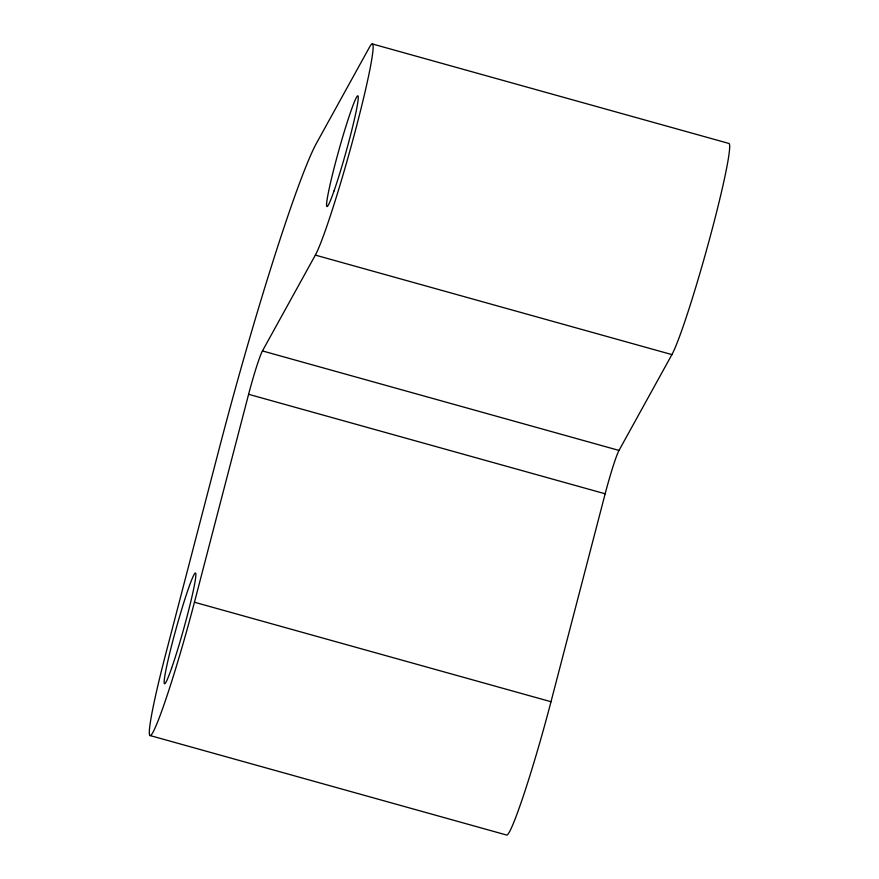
<?xml version="1.0" encoding="UTF-8"?>
<svg xmlns="http://www.w3.org/2000/svg" width="879" height="879" viewBox="0 0 879 879"><rect width="100%" height="100%" fill="white"/><g stroke="black" fill="none" stroke-linecap="round" stroke-linejoin="round"><path stroke-width="1.32" d="M194.446 602.236L248.603 394.297A37.094 2.373 -74.4 0 1 262.447 350.93L315.352 255.108A111.281 7.12 -74.4 0 0 356.852 125.005A111.281 7.12 -74.4 0 0 369.51 47.169L315.671 144.694A259.755 16.624 -74.4 0 0 219.75 446.565L165.593 654.503A111.281 7.12 -74.4 0 0 152.935 732.339A111.281 7.12 -74.4 0 0 194.446 602.236L551.001 701.728L605.159 493.789A37.094 2.373 -74.4 0 1 619.003 450.422L671.908 354.6A111.281 7.12 -74.4 0 0 709.749 238.297A111.281 7.12 -74.4 0 0 728.878 143.442L372.322 43.95M315.352 255.108L671.908 354.6M262.447 350.93L619.003 450.422M248.603 394.297L605.159 493.789M150.122 735.558L506.678 835.05A111.281 7.12 -74.4 0 0 551.001 701.728M171.625 668.139A57.498 3.681 -74.4 0 0 195.863 575.097A57.498 3.681 -74.4 0 0 172.559 641.868A57.498 3.681 -74.4 0 0 171.625 668.139M334.042 190.908A57.498 3.681 -74.4 0 0 358.269 97.866A57.498 3.681 -74.4 0 0 334.976 164.637A57.498 3.681 -74.4 0 0 334.042 190.908"/></g></svg>
